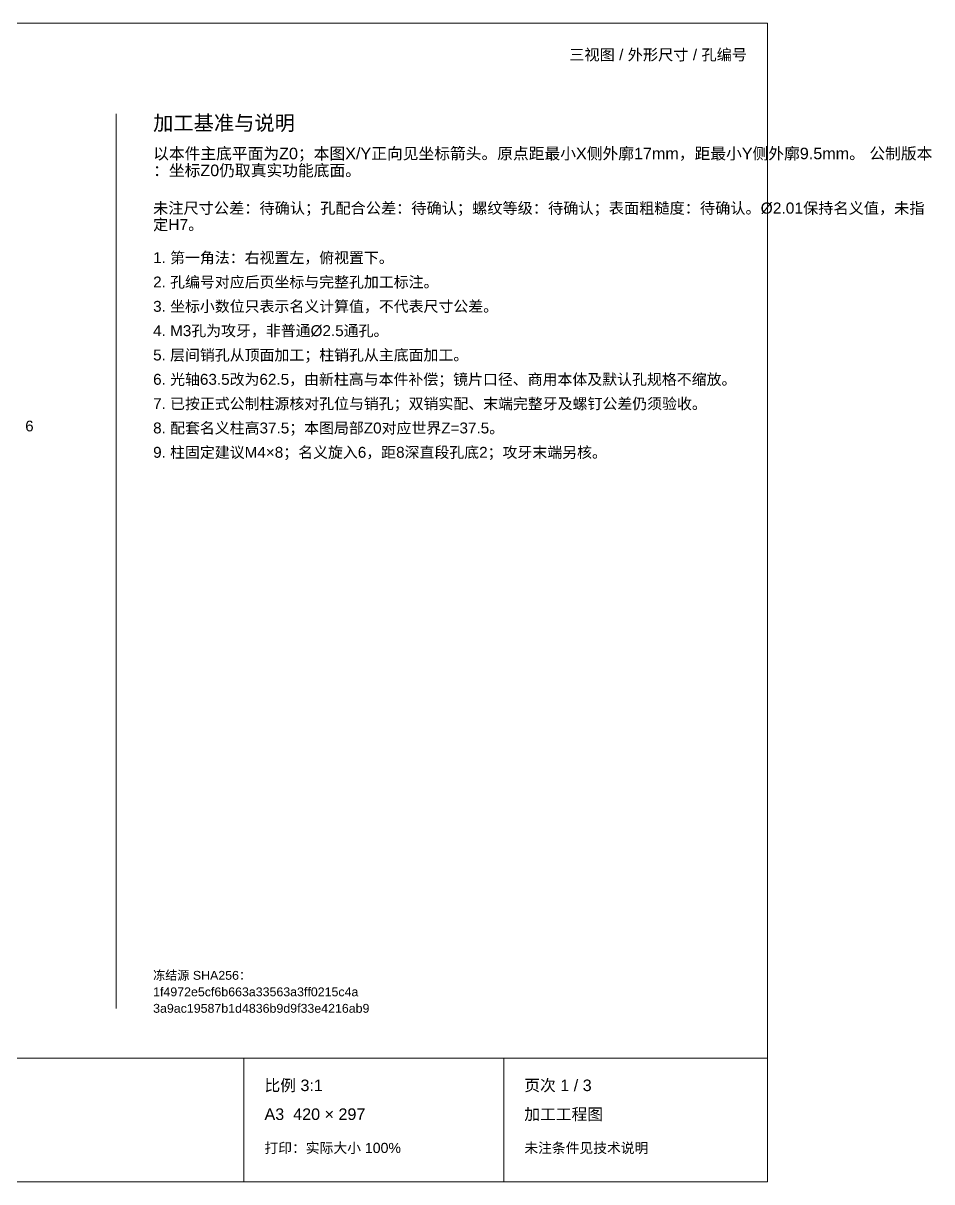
# Paper-space layout '01_三视图' of a CAD drawing. Header units: millimetres. Extents: x 8 to 452, y 8 to 289.
# Drawn here: x 231.5 to 451.8, y 8 to 289 of the extents above; entities that cross this region are included whole.
import ezdxf
from ezdxf.enums import TextEntityAlignment as Align

# ---------------------------------------------------------------- set-up
doc = ezdxf.new("R2010")
doc.units = ezdxf.units.MM
doc.layers.add('ANNOTATIONS', color=7, linetype='CONTINUOUS', lineweight=18)
doc.styles.add('CJK', font='Arial Unicode.ttf')

psp = doc.layouts.new('01_三视图')

# ---------------------------------------------------------------- linework, layer by layer
at = {"layer": 'ANNOTATIONS'}
for p, q in [((412, 289), (8, 289)), ((412, 8), (412, 289)), ((254, 50), (254, 267)), ((8, 38), (412, 38)), ((285, 8), (285, 38)), ((348, 8), (348, 38)), ((8, 8), (412, 8))]:
    psp.add_line(p, q, dxfattribs=at)

# ---------------------------------------------------------------- texts
at = {"layer": 'ANNOTATIONS', "style": 'CJK'}
psp.add_text('三视图 / 外形尺寸 / 孔编号', height=2.7, dxfattribs=at).set_placement((407, 280), align=Align.RIGHT)
for s, height, p in [('加工基准与说明', 3.6, (263, 263)), ('以本件主底平面为Z0；本图X/Y正向见坐标箭头。原点距最小X侧外廓17mm，距最小Y侧外廓9.5mm。 公制版本', 2.8, (263, 256)), ('：坐标Z0仍取真实功能底面。', 2.8, (263, 251.9)), ('未注尺寸公差：待确认；孔配合公差：待确认；螺纹等级：待确认；表面粗糙度：待确认。Ø2.01保持名义值，未指', 2.7, (263, 242.8)), ('定H7。', 2.7, (263, 238.8)), ('1. 第一角法：右视置左，俯视置下。', 2.65, (263, 230.8)), ('2. 孔编号对应后页坐标与完整孔加工标注。', 2.65, (263, 224.9)), ('3. 坐标小数位只表示名义计算值，不代表尺寸公差。', 2.65, (263, 219)), ('4. M3孔为攻牙，非普通Ø2.5通孔。', 2.65, (263, 213.1)), ('5. 层间销孔从顶面加工；柱销孔从主底面加工。', 2.65, (263, 207.2)), ('6. 光轴63.5改为62.5，由新柱高与本件补偿；镜片口径、商用本体及默认孔规格不缩放。', 2.65, (263, 201.3)), ('7. 已按正式公制柱源核对孔位与销孔；双销实配、末端完整牙及螺钉公差仍须验收。', 2.65, (263, 195.4)), ('6', 2.6, (232, 190)), ('8. 配套名义柱高37.5；本图局部Z0对应世界Z=37.5。', 2.65, (263, 189.5)), ('9. 柱固定建议M4×8；名义旋入6，距8深直段孔底2；攻牙末端另核。', 2.65, (263, 183.6)), ('冻结源 SHA256：', 2.15, (263, 57)), ('1f4972e5cf6b663a33563a3ff0215c4a', 2.15, (263, 53)), ('3a9ac19587b1d4836b9d9f33e4216ab9', 2.15, (263, 49)), ('比例 3:1', 2.8, (290, 30)), ('页次 1 / 3', 2.8, (353, 30)), ('A3  420 × 297', 2.8, (290, 23)), ('加工工程图', 2.8, (353, 23)), ('打印：实际大小 100%', 2.45, (290, 15)), ('未注条件见技术说明', 2.45, (353, 15))]:
    psp.add_text(s, height=height, dxfattribs=at).set_placement(p)

doc.saveas('drawing.dxf')
